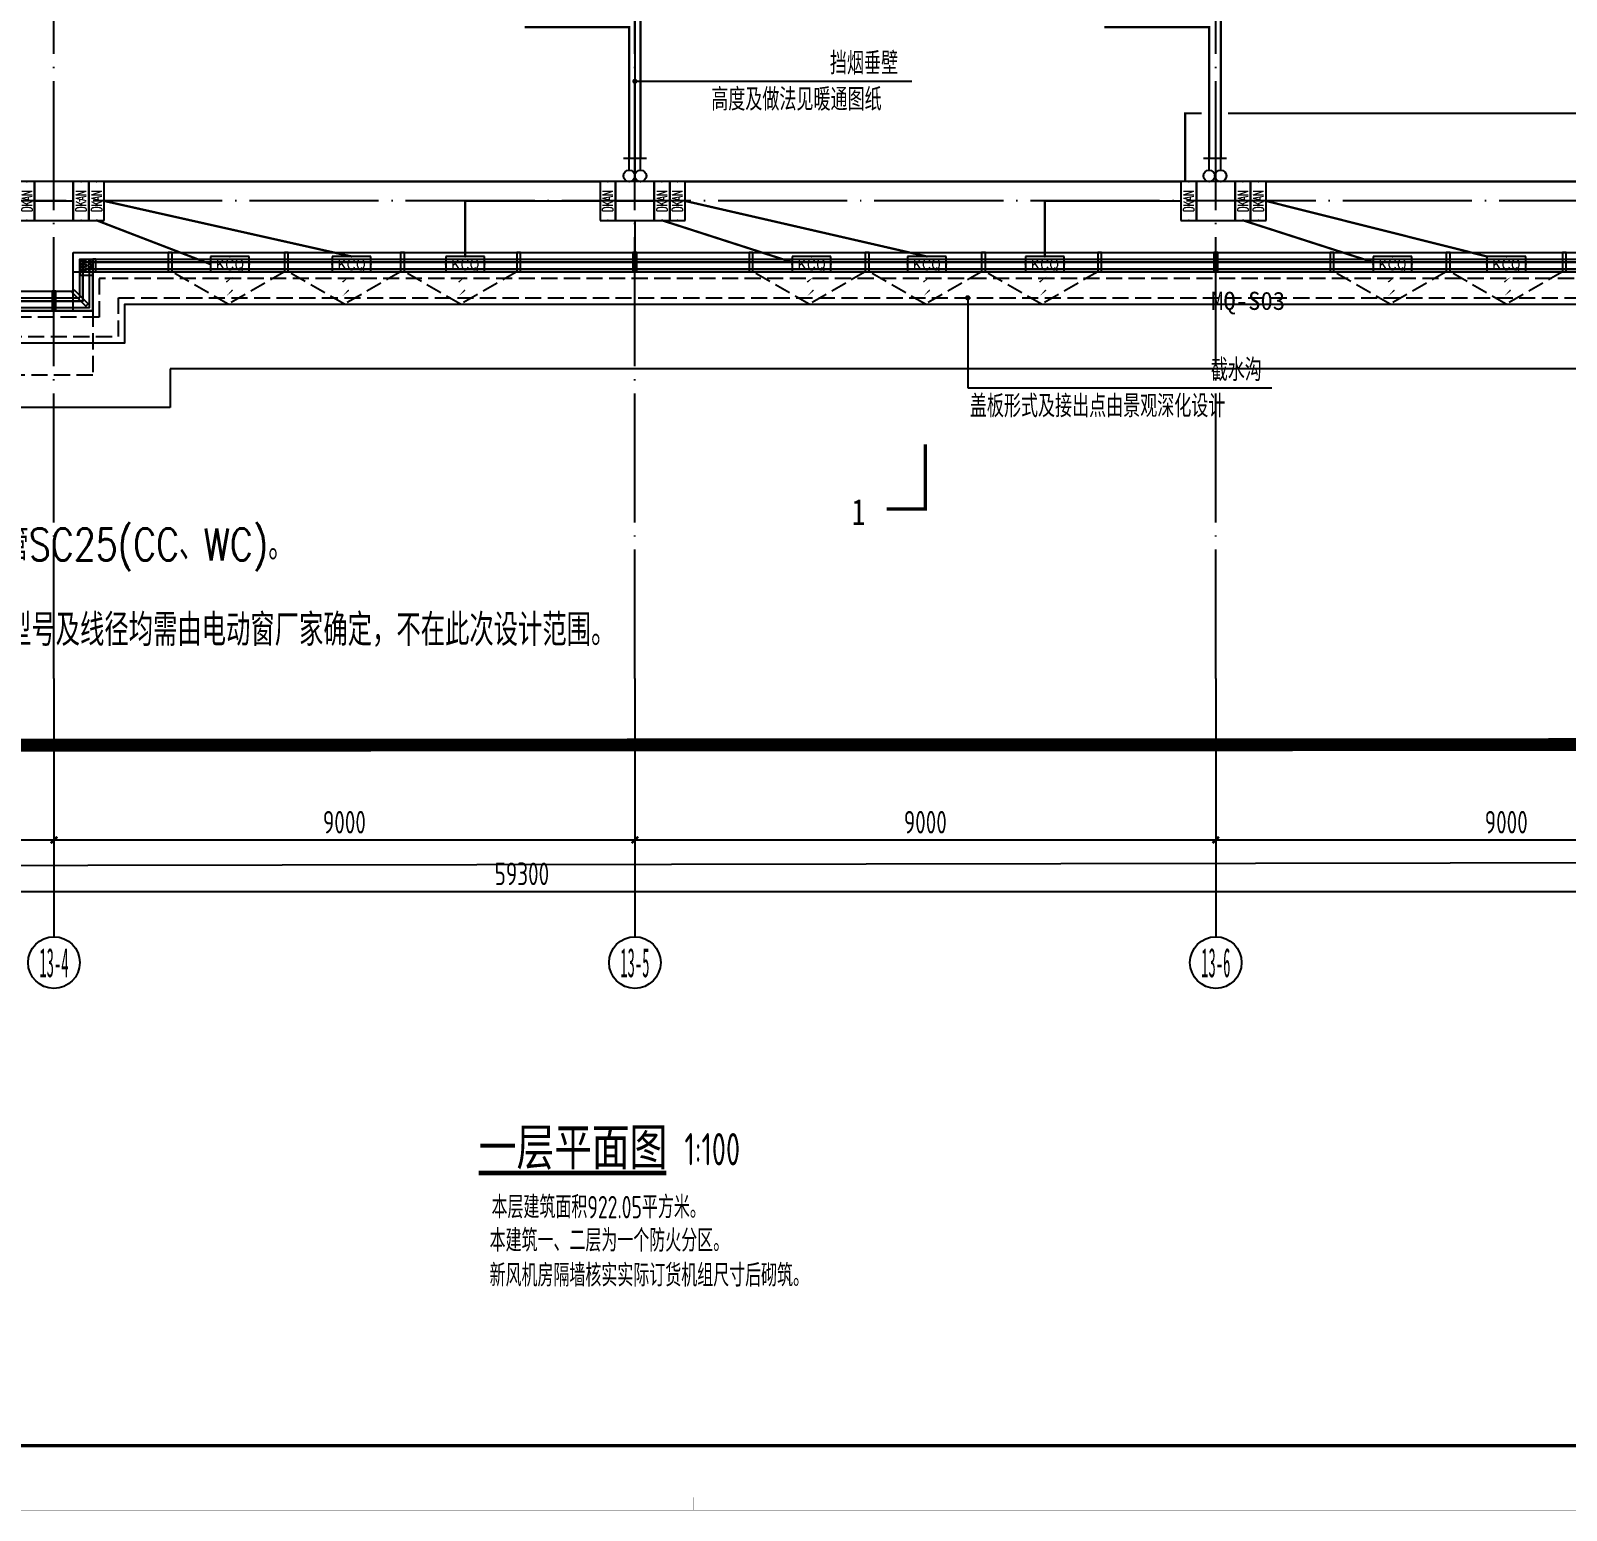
# Model space of a CAD drawing. Extents: x -228436 to 663611, y -207485 to 163917.
# Drawn here: x 21140 to 44930, y -20288 to 2638 of the extents above; entities that cross this region are included whole.
import ezdxf
from ezdxf.enums import TextEntityAlignment as Align

# ---------------------------------------------------------------- set-up
doc = ezdxf.new("R2010")
doc.units = 0
doc.header["$LTSCALE"] = 1000
for name, pattern in [('13#楼幕墙$0$DASH', [0.35, 0.25, -0.1]), ('DASH', [0.35, 0.25, -0.1]), ('X-104 13#平面$0$109 3#平面$0$DASH', [0.35, 0.25, -0.1]), ('X-104 13#平面$0$ACAD_ISO04W100', [30, 24, -3, 0, -3]), ('X-104 13#平面$0$ACAD_ISO05W100', [34, 24, -3, 0.5, -3, 0.5, -3]), ('X-104 13#平面$0$DASH', [0.35, 0.25, -0.1]), ('X-104 13#平面$0$DOTE', [2.42, 2, -0.2, 0.02, -0.2])]:
    doc.linetypes.add(name, pattern=pattern)
doc.layers.get('0').update_dxf_attribs({"linetype": 'CONTINUOUS'})
doc.layers.get('Defpoints').update_dxf_attribs({"linetype": 'CONTINUOUS'})
for name, color, linetype in [('13#楼幕墙$0$A-C_幕墙龙骨', 8, 'CONTINUOUS'), ('13#楼幕墙$0$A-C_玻璃幕墙', 8, 'CONTINUOUS'), ('13#楼幕墙$0$A-C_窗', 8, 'CONTINUOUS'), ('AXIS_TEXT', 7, 'CONTINUOUS'), ('EQUIP-动力', 80, 'CONTINUOUS'), ('EQUIP-照明', 80, 'CONTINUOUS'), ('TEL_TEXT', 7, 'CONTINUOUS'), ('WIRE-动力控制', 160, 'DASH'), ('WIRE-插座', 160, 'CONTINUOUS'), ('X-104 13#平面$0$01-标注_符号', 8, 'CONTINUOUS'), ('X-104 13#平面$0$01-标注_轴线坐标', 8, 'CONTINUOUS'), ('X-104 13#平面$0$02-TEXT_标注', 8, 'CONTINUOUS'), ('X-104 13#平面$0$02-TEXT_轴号', 7, 'CONTINUOUS'), ('X-104 13#平面$0$A-C_玻璃幕墙', 8, 'CONTINUOUS'), ('X-104 13#平面$0$A-O_散水', 8, 'CONTINUOUS'), ('X-104 13#平面$0$A-TECH_暖通', 6, 'CONTINUOUS'), ('X-104 13#平面$0$A-TECH_结构', 8, 'CONTINUOUS'), ('X-104 13#平面$0$A_AXIS-轴线', 8, 'X-104 13#平面$0$DOTE'), ('X-104 13#平面$0$A_STR-砼柱', 7, 'CONTINUOUS'), ('X-104 13#平面$0$DIM_SYMB', 3, 'CONTINUOUS'), ('X-104 13#平面$0$M-用地 红线', 20, 'X-104 13#平面$0$ACAD_ISO04W100'), ('X-104 13#平面$0$M-绿化 首层轮廓', 197, 'CONTINUOUS'), ('X-104 13#平面$0$M-道路 边线', 151, 'CONTINUOUS')]:
    doc.layers.add(name, color=color, linetype=linetype)
doc.layers.add('X-104 13#平面$0$000套内', color=8, linetype='CONTINUOUS', lineweight=30, plot=False)
doc.styles.add('_TEL_DIM', font='ROMANS2', dxfattribs={"width": 0.8, "height": 3.5, "bigfont": 'HZDF2'})
doc.styles.add('COMPLEX', font='COMPLEX')
doc.styles.add('X-104 13#平面$0$_TCH_AXIS', font='STXIHEI.TTF', dxfattribs={"width": 0.75})
doc.styles.add('X-104 13#平面$0$_TCH_DIM', font='ros1.shx', dxfattribs={"width": 0.8, "bigfont": 'jd.shx'})
doc.styles.add('X-104 13#平面$0$_TCH_DIM_T3', font='ros1.shx', dxfattribs={"width": 0.8, "bigfont": 'jd.shx'})
doc.styles.add('X-104 13#平面$0$_TCH_LABEL', font='STXIHEI.TTF', dxfattribs={"width": 0.75})
doc.styles.add('X-104 13#平面$0$_TCH_SPACE', font='STXIHEI.TTF', dxfattribs={"width": 0.75, "height": 5})
doc.styles.add('X-104 13#平面$0$Standard', font='ros1.shx', dxfattribs={"width": 0.75, "bigfont": 'jd.shx'})
doc.dimstyles.new('X-104 13#平面$0$_TCH_ARCH&&100', dxfattribs={"dimtxt": 350, "dimasz": 100, "dimexe": 250, "dimexo": 300, "dimgap": 100, "dimtad": 1, "dimdec": 0, "dimzin": 0, "dimdsep": 46, "dimtxsty": 'X-104 13#平面$0$_TCH_DIM_T3', "dimblk": 'X-104 13#平面$0$_ArchTick', "dimcen": 0.09, "dimclrt": 7, "dimazin": 2, "dimtfac": 1, "dimtdec": 0, "dimtix": 1, "dimtmove": 2, "dimatfit": 3, "dimfxl": 0, "dimtolj": 1, "dimtzin": 0, "dimarcsym": 0})

# ---------------------------------------------------------------- blocks, each defined once
blk = doc.blocks.new('图框-A1')
for points, const_width in [([(0, 0), (841, 0), (841, 594), (0, 594)], 0.05), ([(766, 584), (25, 584), (25, 10), (766, 10)], 0.5)]:
    blk.add_lwpolyline(points, close=True, dxfattribs=dict(const_width=const_width))
at = {"const_width": 0.05}
blk.add_lwpolyline([(420.5, 0), (420.5, 2)], dxfattribs=at)
blk = doc.blocks.new('_AXISO')
blk.add_circle((0, 0), 0.5)
at = {"layer": 'AXIS_TEXT', "style": 'COMPLEX', "width": 1.041667}
blk.add_attdef('A', text='', height=0.56, dxfattribs=at).set_placement((-0.25, -0.28), (0.25, -0.28), align=Align.FIT)
blk = doc.blocks.new('X-104 13#平面$0$_ArchTick')
at = {"color": 0, "linetype": 'ByBlock', "const_width": 0.4}
blk.add_lwpolyline([(-0.5, -0.5), (0.5, 0.5)], dxfattribs=at)
blk = doc.blocks.new('*D765')
at = {"layer": 'Defpoints', "color": 0}
for p in [(-900, -7401), (58400, -7401), (58400, -10701)]:
    blk.add_point(p, dxfattribs=at)
at = {"layer": 'X-104 13#平面$0$01-标注_轴线坐标', "color": 0, "lineweight": -2}
for p, q in [((-900, -7701), (-900, -10951)), ((58400, -7701), (58400, -10951)), ((-900, -10701), (58400, -10701))]:
    blk.add_line(p, q, dxfattribs=at)
at = {"layer": 'X-104 13#平面$0$01-标注_轴线坐标', "color": 0, "lineweight": -2, "xscale": 100, "yscale": 100, "zscale": 100, "rotation": 180}
blk.add_blockref('X-104 13#平面$0$_ArchTick', (-900, -10701), dxfattribs=at)
at = {"layer": 'X-104 13#平面$0$01-标注_轴线坐标', "color": 0, "lineweight": -2, "xscale": 100, "yscale": 100, "zscale": 100}
blk.add_blockref('X-104 13#平面$0$_ArchTick', (58400, -10701), dxfattribs=at)
at = {"layer": 'X-104 13#平面$0$01-标注_轴线坐标', "color": 7, "insert": (28750, -10426), "char_height": 350, "attachment_point": 5, "style": 'X-104 13#平面$0$_TCH_DIM_T3'}
blk.add_mtext('\\A1;59300', dxfattribs=at)
blk = doc.blocks.new('*D769')
at = {"layer": 'Defpoints', "color": 0}
for p in [(12500, -7401), (21500, -7401), (21500, -9901)]:
    blk.add_point(p, dxfattribs=at)
at = {"layer": 'X-104 13#平面$0$01-标注_轴线坐标', "color": 0, "lineweight": -2}
for p, q in [((12500, -7701), (12500, -10151)), ((21500, -7701), (21500, -10151)), ((12500, -9901), (21500, -9901))]:
    blk.add_line(p, q, dxfattribs=at)
at = {"layer": 'X-104 13#平面$0$01-标注_轴线坐标', "color": 0, "lineweight": -2, "xscale": 100, "yscale": 100, "zscale": 100, "rotation": 180}
blk.add_blockref('X-104 13#平面$0$_ArchTick', (12500, -9901), dxfattribs=at)
at = {"layer": 'X-104 13#平面$0$01-标注_轴线坐标', "color": 0, "lineweight": -2, "xscale": 100, "yscale": 100, "zscale": 100}
blk.add_blockref('X-104 13#平面$0$_ArchTick', (21500, -9901), dxfattribs=at)
at = {"layer": 'X-104 13#平面$0$01-标注_轴线坐标', "color": 7, "insert": (17000, -9626), "char_height": 350, "attachment_point": 5, "style": 'X-104 13#平面$0$_TCH_DIM_T3'}
blk.add_mtext('\\A1;9000', dxfattribs=at)
blk = doc.blocks.new('*D770')
at = {"layer": 'Defpoints', "color": 0}
for p in [(21500, -7401), (30500, -7401), (30500, -9901)]:
    blk.add_point(p, dxfattribs=at)
at = {"layer": 'X-104 13#平面$0$01-标注_轴线坐标', "color": 0, "lineweight": -2}
for p, q in [((21500, -7701), (21500, -10151)), ((30500, -7701), (30500, -10151)), ((21500, -9901), (30500, -9901))]:
    blk.add_line(p, q, dxfattribs=at)
at = {"layer": 'X-104 13#平面$0$01-标注_轴线坐标', "color": 0, "lineweight": -2, "xscale": 100, "yscale": 100, "zscale": 100, "rotation": 180}
blk.add_blockref('X-104 13#平面$0$_ArchTick', (21500, -9901), dxfattribs=at)
at = {"layer": 'X-104 13#平面$0$01-标注_轴线坐标', "color": 0, "lineweight": -2, "xscale": 100, "yscale": 100, "zscale": 100}
blk.add_blockref('X-104 13#平面$0$_ArchTick', (30500, -9901), dxfattribs=at)
at = {"layer": 'X-104 13#平面$0$01-标注_轴线坐标', "color": 7, "insert": (26000, -9626), "char_height": 350, "attachment_point": 5, "style": 'X-104 13#平面$0$_TCH_DIM_T3'}
blk.add_mtext('\\A1;9000', dxfattribs=at)
blk = doc.blocks.new('*D771')
at = {"layer": 'Defpoints', "color": 0}
for p in [(30500, -7401), (39500, -7401), (39500, -9901)]:
    blk.add_point(p, dxfattribs=at)
at = {"layer": 'X-104 13#平面$0$01-标注_轴线坐标', "color": 0, "lineweight": -2}
for p, q in [((30500, -7701), (30500, -10151)), ((39500, -7701), (39500, -10151)), ((30500, -9901), (39500, -9901))]:
    blk.add_line(p, q, dxfattribs=at)
at = {"layer": 'X-104 13#平面$0$01-标注_轴线坐标', "color": 0, "lineweight": -2, "xscale": 100, "yscale": 100, "zscale": 100, "rotation": 180}
blk.add_blockref('X-104 13#平面$0$_ArchTick', (30500, -9901), dxfattribs=at)
at = {"layer": 'X-104 13#平面$0$01-标注_轴线坐标', "color": 0, "lineweight": -2, "xscale": 100, "yscale": 100, "zscale": 100}
blk.add_blockref('X-104 13#平面$0$_ArchTick', (39500, -9901), dxfattribs=at)
at = {"layer": 'X-104 13#平面$0$01-标注_轴线坐标', "color": 7, "insert": (35000, -9626), "char_height": 350, "attachment_point": 5, "style": 'X-104 13#平面$0$_TCH_DIM_T3'}
blk.add_mtext('\\A1;9000', dxfattribs=at)
blk = doc.blocks.new('*D772')
at = {"layer": 'Defpoints', "color": 0}
for p in [(39500, -7401), (48500, -7401), (48500, -9901)]:
    blk.add_point(p, dxfattribs=at)
at = {"layer": 'X-104 13#平面$0$01-标注_轴线坐标', "color": 0, "lineweight": -2}
for p, q in [((39500, -7701), (39500, -10151)), ((48500, -7701), (48500, -10151)), ((39500, -9901), (48500, -9901))]:
    blk.add_line(p, q, dxfattribs=at)
at = {"layer": 'X-104 13#平面$0$01-标注_轴线坐标', "color": 0, "lineweight": -2, "xscale": 100, "yscale": 100, "zscale": 100, "rotation": 180}
blk.add_blockref('X-104 13#平面$0$_ArchTick', (39500, -9901), dxfattribs=at)
at = {"layer": 'X-104 13#平面$0$01-标注_轴线坐标', "color": 0, "lineweight": -2, "xscale": 100, "yscale": 100, "zscale": 100}
blk.add_blockref('X-104 13#平面$0$_ArchTick', (48500, -9901), dxfattribs=at)
at = {"layer": 'X-104 13#平面$0$01-标注_轴线坐标', "color": 7, "insert": (44000, -9626), "char_height": 350, "attachment_point": 5, "style": 'X-104 13#平面$0$_TCH_DIM_T3'}
blk.add_mtext('\\A1;9000', dxfattribs=at)
blk = doc.blocks.new('13#楼幕墙$0$A$C62EA228A')
at = {"linetype": '13#楼幕墙$0$DASH'}
blk.add_lwpolyline([(10, -300), (-860, -797), (-1730, -300)], dxfattribs=at)
at = {"layer": '13#楼幕墙$0$A-C_玻璃幕墙', "color": 1}
blk.add_lwpolyline([(-889, -674, 0, 25, 0), (-792, -580, 0, 0, 0), (-890, -456, 25, 0, 0), (-786, -374, 0, 0, 0)], format="xyseb", dxfattribs=at)
blk = doc.blocks.new('13#楼幕墙$0$$LinePat$岩棉板')
at = {"color": 0}
for p, q in [((0, -17), (12, -67)), ((12, -67), (24, -17))]:
    blk.add_line(p, q, dxfattribs=at)
for centre, start, end in [((12, -17), 0, 180), ((0, -67), 270, 0), ((24, -67), 180, 270)]:
    blk.add_arc(centre, 12, start, end, dxfattribs=at)
at = {"layer": 'Defpoints'}
blk.add_point((0, 0), dxfattribs=at)
at = {"layer": 'Defpoints', "color": 0}
blk.add_point((24, -84), dxfattribs=at)
blk = doc.blocks.new('*U151')
for points in [[(150, 150), (150, 200), (0, 200), (0, 0), (150, 0)], [(150, 0), (200, 0), (200, 150), (150, 150)]]:
    blk.add_lwpolyline(points)
at = {"color": 8, "yscale": 1.782568518697715, "zscale": 1.782568518697715}
for p, xscale, rotation in [((150, 200), 2.083333331596957, 270), ((150, 150), 2.083333331596957, 270), ((150, 100), 2.083333331596957, 270), ((150, 50), 2.083333331596957, 270), ((200, 0), 2.083333331595706, 180)]:
    blk.add_blockref('13#楼幕墙$0$$LinePat$岩棉板', p, dxfattribs=dict(at, xscale=xscale, rotation=rotation))
blk = doc.blocks.new('13#楼幕墙$0$A$C7A413A1D')
blk.add_lwpolyline([(-70, -300), (-10, -300), (-10, 0), (-70, 0)], close=True)
blk = doc.blocks.new('13#楼幕墙')
at = {"layer": '13#楼幕墙$0$A-C_幕墙龙骨'}
for points in [[(22100, -1100), (22150, -1100), (22150, -900), (22100, -900)], [(22100, -1150), (22100, -1100), (21900, -1100), (21900, -1150)], [(21994, -1630), (22030, -1594), (21818, -1382), (21782, -1418)]]:
    blk.add_lwpolyline(points, close=True, dxfattribs=at)
at = {"layer": '13#楼幕墙$0$A-C_玻璃幕墙'}
for p, q in [((21800, -1400), (21800, -800)), ((21800, -800), (52070, -800)), ((21900, -1500), (21900, -900)), ((21900, -900), (52070, -900)), ((22050, -1650), (22050, -1050)), ((22050, -1050), (52070, -1050)), ((5330, -1400), (21800, -1400)), ((5330, -1500), (21900, -1500)), ((5330, -1650), (22050, -1650))]:
    blk.add_line(p, q, dxfattribs=at)
blk.add_lwpolyline([(4493, 15500), (-900, 15500), (-900, -1700), (22100, -1700), (22100, -1100), (58400, -1100), (58400, 18960), (53293, 23245), (37800, 14300), (37800, 10200), (12500, 10200), (4493, 15500)], dxfattribs=at)
at = {"layer": '13#楼幕墙$0$A-C_幕墙龙骨'}
for p in [(23340, -800), (25140, -800), (26940, -800), (28740, -800), (30540, -800), (32340, -800), (34140, -800), (35940, -800), (37740, -800), (39540, -800), (41340, -800), (43140, -800), (44940, -800), (21540, -1400)]:
    blk.add_blockref('13#楼幕墙$0$A$C7A413A1D', p, dxfattribs=at)
at = {"layer": '13#楼幕墙$0$A-C_玻璃幕墙', "xscale": -1, "rotation": 180}
blk.add_blockref('*U151', (21900, -900), dxfattribs=at)
at = {"layer": '13#楼幕墙$0$A-C_窗'}
for p in [(25060, -800), (26860, -800), (28660, -800), (34060, -800), (35860, -800), (37660, -800), (43060, -800), (44860, -800)]:
    blk.add_blockref('13#楼幕墙$0$A$C62EA228A', p, dxfattribs=at)
blk = doc.blocks.new('X-104 13#平面$0$A$C0BB3323F')
at = {"layer": 'Defpoints'}
blk.add_lwpolyline([(59300, 600), (59300, 20660), (54205, 24935), (38700, 16000), (38700, 11900), (13400, 11900), (5393, 17200), (0, 17200), (0, 0), (23000, 0), (23000, 600)], close=True, dxfattribs=at)
at = {"layer": 'X-104 13#平面$0$M-用地 红线', "ltscale": 0.05, "const_width": 200}
blk.add_lwpolyline([(-7235, -1505), (-2249, -6741), (66865, -6716)], dxfattribs=at)
at = {"layer": 'X-104 13#平面$0$M-绿化 首层轮廓'}
for p, q in [((61076, -900), (24200, -900)), ((24200, -900), (24200, -1500)), ((24200, -1500), (-1500, -1500)), ((-2249, -6741), (58823, -6719))]:
    blk.add_line(p, q, dxfattribs=at)
at = {"layer": 'X-104 13#平面$0$M-道路 边线', "ltscale": 0.02}
blk.add_lwpolyline([(56087, -8541), (-7235, -8649)], dxfattribs=at)
blk = doc.blocks.new('_FZHK')
blk.add_lwpolyline([(-0.5, -0.5), (0.5, -0.5), (0.5, 0.5), (-0.5, 0.5)], close=True)
blk = doc.blocks.new('$equip$00002672')
for p, q in [((0.222, 0.889), (-0.222, 0.889)), ((0, 0.444), (0, 0.889))]:
    blk.add_line(p, q)
blk.add_circle((0, 0.222), 0.222)
for p in [(0, 0.889), (-0.222, 0.222), (0, 0), (0.222, 0.222)]:
    blk.add_point(p)
at = {"color": 7, "style": '_TEL_DIM', "flags": 1}
for tag in ['A', 'REMARK']:
    blk.add_attdef(tag, text='', height=0.00002, dxfattribs=at).set_placement((0, 0), align=Align.MIDDLE_CENTER)
blk = doc.blocks.new('$equip$00001816')
for p, q in [((0.75, 0.6), (-0.75, 0.6)), ((-0.75, 0.6), (-0.75, 0)), ((0.75, 0), (0.75, 0.6)), ((-0.75, 0), (0.75, 0))]:
    blk.add_line(p, q)
for p in [(0, 0.6), (-0.75, 0.3), (0, 0), (0.75, 0.3)]:
    blk.add_point(p)
at = {"color": 7, "style": '_TEL_DIM'}
blk.add_attdef('$TEXT$', text='', height=0.4, dxfattribs=at).set_placement((0, 0.3), align=Align.MIDDLE_CENTER)
at = {"color": 7, "style": '_TEL_DIM', "flags": 1}
blk.add_attdef('A', text='', height=0.00002, dxfattribs=at).set_placement((0, 0), align=Align.MIDDLE_CENTER)
blk = doc.blocks.new('X-104 13#平面$0$轴网')
at = {"layer": 'X-104 13#平面$0$01-标注_轴线坐标'}
for p, q in [((21500, -7401), (21500, -11401)), ((30500, -7401), (30500, -11401)), ((39500, -7401), (39500, -11401))]:
    blk.add_line(p, q, dxfattribs=at)
at = {"layer": 'X-104 13#平面$0$A_AXIS-轴线', "linetype": 'X-104 13#平面$0$DOTE'}
for p, q in [((21500, -7401), (21500, 24620.3)), ((30500, -7401), (30500, 24620.3)), ((39500, -7401), (39500, 24620.3)), ((60408.4, 0), (-2925, 0))]:
    blk.add_line(p, q, dxfattribs=at)
at = {"layer": 'X-104 13#平面$0$01-标注_轴线坐标'}
ref = blk.add_blockref('_AXISO', (21500, -11801), dxfattribs=dict(at, xscale=800, yscale=800, zscale=800))
ref.add_attrib('A', '13-4', dxfattribs={"layer": 'X-104 13#平面$0$02-TEXT_轴号', "height": 452.55, "style": 'X-104 13#平面$0$_TCH_AXIS', "width": 0.499498}).set_placement((21273.7, -12027.3), (21726.3, -12027.3), align=Align.FIT)
ref = blk.add_blockref('_AXISO', (30500, -11801), dxfattribs=dict(at, xscale=800, yscale=800, zscale=800))
ref.add_attrib('A', '13-5', dxfattribs={"layer": 'X-104 13#平面$0$02-TEXT_轴号', "height": 452.55, "style": 'X-104 13#平面$0$_TCH_AXIS', "width": 0.499498}).set_placement((30273.7, -12027.3), (30726.3, -12027.3), align=Align.FIT)
ref = blk.add_blockref('_AXISO', (39500, -11801), dxfattribs=dict(at, xscale=800, yscale=800, zscale=800))
ref.add_attrib('A', '13-6', dxfattribs={"layer": 'X-104 13#平面$0$02-TEXT_轴号', "height": 452.55, "style": 'X-104 13#平面$0$_TCH_AXIS', "width": 0.499498}).set_placement((39273.7, -12027.3), (39726.3, -12027.3), align=Align.FIT)
for p1, p2, distance, text, picture, middle in [((-900, -7401), (58400, -7401), -3300, '59300', '*D765', (28750, -10426)), ((12500, -7401), (21500, -7401), -2500, '9000', '*D769', (17000, -9626)), ((21500, -7401), (30500, -7401), -2500, '9000', '*D770', (26000, -9626)), ((30500, -7401), (39500, -7401), -2500, '9000', '*D771', (35000, -9626)), ((39500, -7401), (48500, -7401), -2500, '9000', '*D772', (44000, -9626))]:
    dim = blk.add_aligned_dim(p1=p1, p2=p2, distance=distance, text=text, dimstyle='X-104 13#平面$0$_TCH_ARCH&&100', dxfattribs=at)
    dim.commit()
    dim.dimension.update_dxf_attribs({"geometry": picture, "text_midpoint": middle})
blk = doc.blocks.new('X-104 13#平面')
at = {"layer": 'X-104 13#平面$0$000套内'}
blk.add_lwpolyline([(7100, -1550), (21950, -1550), (21950, -950), (48400, -950), (48400, 11050), (53400, 11050), (53400, 18100), (58250, 18100), (58250, 18890), (53289.1, 23052.7), (37950, 14213.3), (37950, 10050), (12454.9, 10050), (4447.4, 15350), (4100, 15350), (4100, 6300), (7100, 6300), (7100, -1550)], dxfattribs=at)
at = {"layer": 'X-104 13#平面$0$01-标注_符号'}
for p, q in [((30500, 1855.1), (31685.3, 1855.1)), ((31685.3, 1855.1), (34792.6, 1855.1)), ((35656.4, -1500), (35656.4, -2896.3)), ((35656.4, -2896.3), (40365.8, -2896.3))]:
    blk.add_line(p, q, dxfattribs=at)
at = {"layer": 'X-104 13#平面$0$01-标注_符号', "const_width": 40}
for points in [[(30480, 1855.1, 1), (30520, 1855.1, 1)], [(35656.4, -1480, 1), (35656.4, -1520, 1)]]:
    blk.add_lwpolyline(points, format="xyb", close=True, dxfattribs=at)
at = {"layer": 'X-104 13#平面$0$01-标注_符号', "const_width": 50}
blk.add_lwpolyline([(34400, -4773.1), (35000, -4773.1), (35000, -3773.1)], dxfattribs=at)
at = {"layer": 'X-104 13#平面$0$A-C_玻璃幕墙', "linetype": 'X-104 13#平面$0$DASH'}
blk.add_lwpolyline([(22100, -1700), (22100, -2700), (-900, -2700), (-900, -1700)], dxfattribs=at)
at = {"layer": 'X-104 13#平面$0$A-O_散水'}
blk.add_lwpolyline([(51800, -1600), (51800, -1100), (22100, -1100), (22100, -1700), (5600, -1700), (5600, -2200), (22600, -2200), (22600, -1600)], close=True, dxfattribs=at)
at = {"layer": 'X-104 13#平面$0$A-O_散水', "linetype": 'X-104 13#平面$0$DASH'}
blk.add_lwpolyline([(51700, -1500), (51700, -1200), (22200, -1200), (22200, -1800), (5700, -1800), (5700, -2100), (22500, -2100), (22500, -1500)], close=True, dxfattribs=at)
at = {"layer": 'X-104 13#平面$0$A-TECH_暖通', "linetype": 'X-104 13#平面$0$109 3#平面$0$DASH', "const_width": 30}
for points in [[(30500, 8700), (30500, 300)], [(30500, -300), (30500, -800)]]:
    blk.add_lwpolyline(points, dxfattribs=at)
at = {"layer": 'X-104 13#平面$0$A-TECH_结构'}
blk.add_lwpolyline([(58350, -1050), (58350, 18936.6), (53287.9, 23184.2), (37850, 14271.1), (37850, 10150), (12485, 10150), (4477.5, 15450), (-850, 15450), (-850, -1650), (22050, -1650), (22050, -1050)], close=True, dxfattribs=at)
at = {"layer": 'X-104 13#平面$0$DIM_SYMB', "const_width": 70}
blk.add_lwpolyline([(28082.5, -15060.4), (30988.5, -15060.4)], dxfattribs=at)
at = {"xscale": 100, "yscale": 100, "zscale": 100}
blk.add_blockref('图框-A1', (-10634.5, -20285.2), dxfattribs=at)
for name, p in [('X-104 13#平面$0$A$C0BB3323F', (-900, -1700)), ('X-104 13#平面$0$轴网', (0, 0))]:
    blk.add_blockref(name, p)
at = {"layer": 'X-104 13#平面$0$A-TECH_结构'}
blk.add_blockref('13#楼幕墙', (0, 0), dxfattribs=at)
at = {"layer": 'X-104 13#平面$0$A_STR-砼柱', "xscale": 600, "yscale": 600, "zscale": 600}
for p in [(21500, 0), (30500, 0), (39500, 0)]:
    blk.add_blockref('_FZHK', p, dxfattribs=at)
at = {"layer": 'X-104 13#平面$0$01-标注_符号', "color": 7}
for s, height, style, width, p in [('挡烟垂壁', 347.29, 'X-104 13#平面$0$_TCH_DIM', 0.8, (33522.1, 1960.1)), ('高度及做法见暖通图纸', 347.29, 'X-104 13#平面$0$_TCH_DIM', 0.8, (31683.6, 1400.1)), ('截水沟', 347.29, 'X-104 13#平面$0$_TCH_DIM', 0.8, (39420.8, -2791.3)), ('盖板形式及接出点由景观深化设计', 347.287, 'X-104 13#平面$0$_TCH_DIM', 0.8, (35689.6, -3351.3)), ('1', 407.8, 'X-104 13#平面$0$_TCH_LABEL', 0.75, (33862.3, -5023.1))]:
    blk.add_text(s, height=height, dxfattribs=dict(at, style=style, width=width)).set_placement(p)
at = {"layer": 'X-104 13#平面$0$02-TEXT_标注', "linetype": 'X-104 13#平面$0$ACAD_ISO05W100', "style": 'X-104 13#平面$0$_TCH_AXIS'}
blk.add_text('MQ-S03', height=281.25, dxfattribs=at).set_placement((39426.8, -1687.8))
at = {"layer": 'X-104 13#平面$0$02-TEXT_标注', "style": 'X-104 13#平面$0$Standard', "width": 0.75}
for s, p in [('本层建筑面积922.05平方米。', (28279.1, -15763.9)), ('本建筑一、二层为一个防火分区。', (28248.9, -16280.5)), ('新风机房隔墙核实实际订货机组尺寸后砌筑。', (28248.9, -16820.5))]:
    blk.add_text(s, height=347.287, dxfattribs=at).set_placement(p)
at = {"layer": 'X-104 13#平面$0$DIM_SYMB', "color": 7, "width": 0.75}
for s, height, style, p in [('一层平面图', 570.85, 'X-104 13#平面$0$_TCH_SPACE', (28082.5, -14942.7)), ('1:100', 500, 'X-104 13#平面$0$Standard', (31268.5, -14942.7))]:
    blk.add_text(s, height=height, dxfattribs=dict(at, style=style)).set_placement(p)
blk = doc.blocks.new('104 13#平面')
blk.add_blockref('X-104 13#平面', (0, 0))

msp = doc.modelspace()

# ---------------------------------------------------------------- linework, layer by layer
msp.add_lwpolyline([(-900, -1700), (21800, -1700), (21800, -1100), (58400, -1100), (58400, 18960), (53305, 23235), (37800, 14300), (37800, 10200), (12500, 10200), (4300, 15500), (-900, 15500), (-900, -1700)])
at = {"layer": 'WIRE-动力控制', "color": 160, "const_width": 35}
for points in [[(28682.3, 2952), (30588.8, 2952), (30588.8, 655.6)], [(39576.1, 655.6), (39576.1, 2952), (37660, 2952)], [(30411.1, 655.6), (30411.1, 2692), (28794.8, 2692)], [(39395.8, 655.6), (39395.8, 2692), (37772.5, 2692)]]:
    msp.add_lwpolyline(points, dxfattribs=at)
at = {"layer": 'WIRE-插座', "color": 160, "const_width": 35}
for points in [[(39024.5, 300), (39024.5, 1358.5), (39283.3, 1358.5)], [(47960, 1358.5), (39688.6, 1358.5)], [(22280, 300), (29960, 300)], [(38960, 300), (31280, 300)], [(40280, 300), (47960, 300)], [(21200, 0), (21800, 0)], [(22280, 0), (26110.3, -860)], [(27871.7, -860), (27871.7, 0)], [(29960, 0), (27871.7, 0)], [(30200, 0), (30800, 0)], [(31280, 0), (35022.5, -860)], [(36852.5, -860), (36852.5, 0)], [(38960, 0), (36852.5, 0)], [(40280, 0), (43701.6, -860)], [(23926.7, -980), (22160, -300)], [(32938.2, -950), (30920, -300)], [(39920, -300), (41937.3, -950)]]:
    msp.add_lwpolyline(points, dxfattribs=at)

# ---------------------------------------------------------------- block references
msp.add_blockref('104 13#平面', (0, 0))
at = {"layer": 'EQUIP-动力', "color": 80}
ref = msp.add_blockref('$equip$00001816', (21200, 0), dxfattribs=dict(at, xscale=400, yscale=400, zscale=400, rotation=90))
ref.add_attrib('$TEXT$', 'DKAN', dxfattribs={"layer": '0', "color": 7, "height": 160, "rotation": 90, "style": '_TEL_DIM', "width": 0.6}).set_placement((21080, 0), align=Align.MIDDLE_CENTER)
ref = msp.add_blockref('$equip$00001816', (22040, 0), dxfattribs=dict(at, xscale=400, yscale=400, zscale=400, rotation=90))
ref.add_attrib('$TEXT$', 'DKAN', dxfattribs={"layer": '0', "color": 7, "height": 160, "rotation": 90, "style": '_TEL_DIM', "width": 0.6}).set_placement((21920, 0), align=Align.MIDDLE_CENTER)
ref = msp.add_blockref('$equip$00001816', (22280, 0), dxfattribs=dict(at, xscale=400, yscale=400, zscale=400, rotation=90))
ref.add_attrib('$TEXT$', 'DKAN', dxfattribs={"layer": '0', "color": 7, "height": 160, "rotation": 90, "style": '_TEL_DIM', "width": 0.6}).set_placement((22160, 0), align=Align.MIDDLE_CENTER)
ref = msp.add_blockref('$equip$00001816', (30200, 0), dxfattribs=dict(at, xscale=400, yscale=400, zscale=400, rotation=90))
ref.add_attrib('$TEXT$', 'DKAN', dxfattribs={"layer": '0', "color": 7, "height": 160, "rotation": 90, "style": '_TEL_DIM', "width": 0.6}).set_placement((30080, 0), align=Align.MIDDLE_CENTER)
ref = msp.add_blockref('$equip$00001816', (31040, 0), dxfattribs=dict(at, xscale=400, yscale=400, zscale=400, rotation=90))
ref.add_attrib('$TEXT$', 'DKAN', dxfattribs={"layer": '0', "color": 7, "height": 160, "rotation": 90, "style": '_TEL_DIM', "width": 0.6}).set_placement((30920, 0), align=Align.MIDDLE_CENTER)
ref = msp.add_blockref('$equip$00001816', (31280, 0), dxfattribs=dict(at, xscale=400, yscale=400, zscale=400, rotation=90))
ref.add_attrib('$TEXT$', 'DKAN', dxfattribs={"layer": '0', "color": 7, "height": 160, "rotation": 90, "style": '_TEL_DIM', "width": 0.6}).set_placement((31160, 0), align=Align.MIDDLE_CENTER)
ref = msp.add_blockref('$equip$00001816', (39200, 0), dxfattribs=dict(at, xscale=400, yscale=400, zscale=400, rotation=90))
ref.add_attrib('$TEXT$', 'DKAN', dxfattribs={"layer": '0', "color": 7, "height": 160, "rotation": 90, "style": '_TEL_DIM', "width": 0.6}).set_placement((39080, 0), align=Align.MIDDLE_CENTER)
ref = msp.add_blockref('$equip$00001816', (40040, 0), dxfattribs=dict(at, xscale=400, yscale=400, zscale=400, rotation=90))
ref.add_attrib('$TEXT$', 'DKAN', dxfattribs={"layer": '0', "color": 7, "height": 160, "rotation": 90, "style": '_TEL_DIM', "width": 0.6}).set_placement((39920, 0), align=Align.MIDDLE_CENTER)
ref = msp.add_blockref('$equip$00001816', (40280, 0), dxfattribs=dict(at, xscale=400, yscale=400, zscale=400, rotation=90))
ref.add_attrib('$TEXT$', 'DKAN', dxfattribs={"layer": '0', "color": 7, "height": 160, "rotation": 90, "style": '_TEL_DIM', "width": 0.6}).set_placement((40160, 0), align=Align.MIDDLE_CENTER)
at = {"layer": 'EQUIP-动力', "color": 80, "xscale": 400, "yscale": 400, "zscale": 400}
for p in [(24226.7, -1100), (26110.3, -1100), (27871.7, -1100), (33238.2, -1100), (35022.5, -1100), (36852.5, -1100), (42237.3, -1100), (44001.6, -1100)]:
    msp.add_blockref('$equip$00001816', p, dxfattribs=at).add_auto_attribs({'$TEXT$': 'KCQ'})
at = {"layer": 'EQUIP-照明', "color": 80, "xscale": 400, "yscale": 400, "zscale": 400}
for p in [(30411.1, 300), (30588.8, 300), (39395.8, 300), (39576.1, 300)]:
    msp.add_blockref('$equip$00002672', p, dxfattribs=at)

# ---------------------------------------------------------------- texts
at = {"layer": 'TEL_TEXT', "style": '_TEL_DIM', "width": 0.8}
for s, p in [('注：1 电动窗手动控制按钮之间预留管SC25（FC、WC）,手动按钮至电动窗开启器之间预留管SC25(CC、WC)。', (4326.2, -5568.6)), ('2 消防电动开启窗，本设计仅预留相应的管线预留预埋，具体开窗器电源线、联动控制信号线，线型号及线径均需由电动窗厂家确定，不在此次设计范围。', (4326.2, -6894.7))]:
    msp.add_text(s, height=496.063, dxfattribs=at).set_placement(p)

doc.saveas('drawing.dxf')
